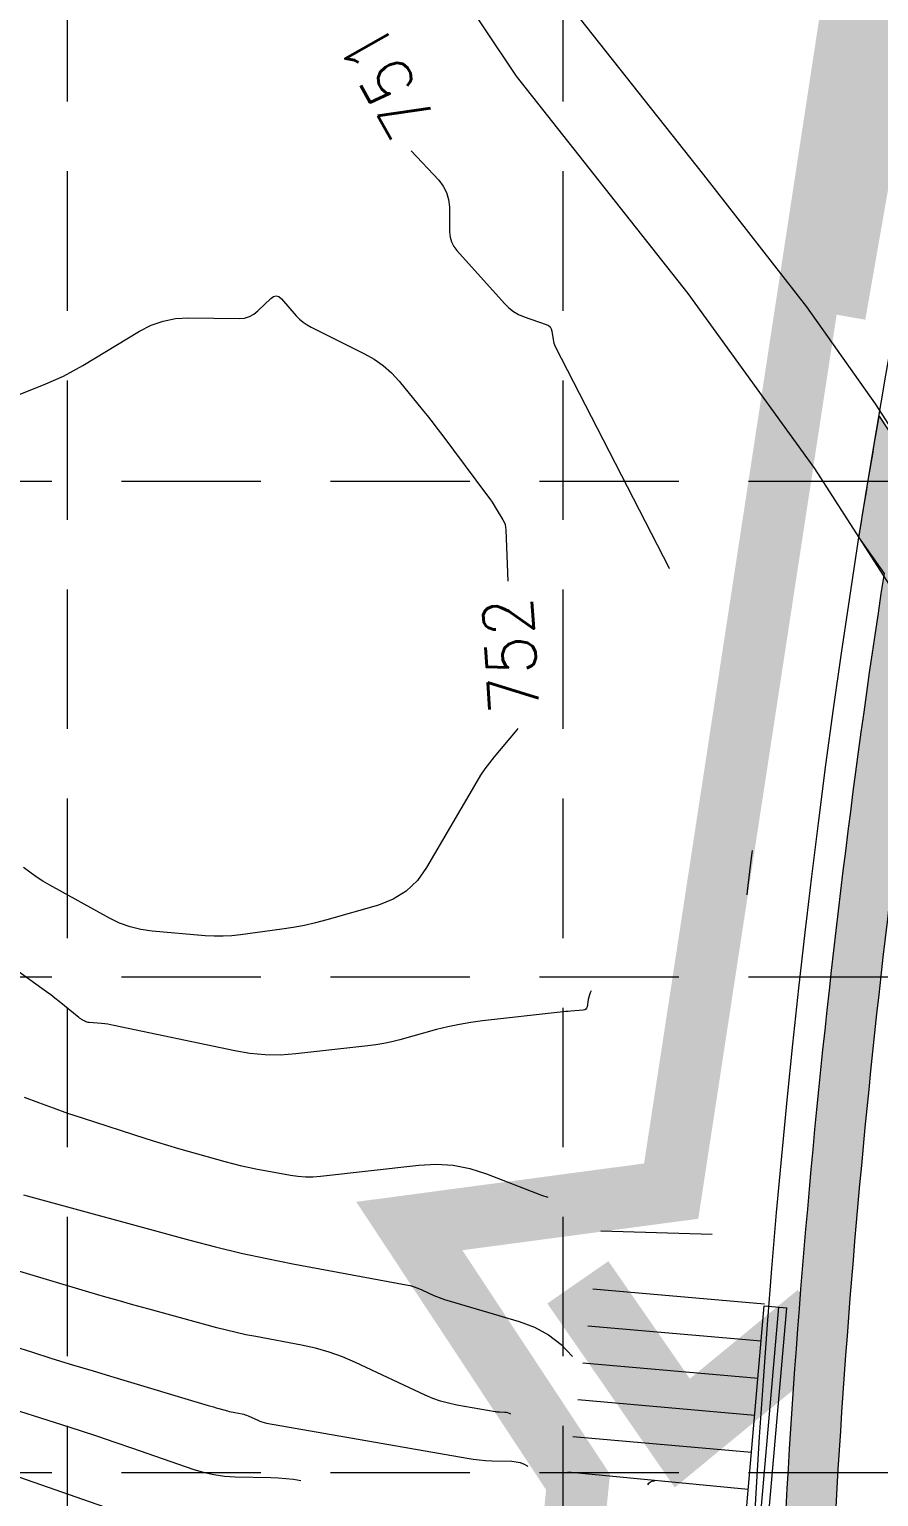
# Model space of a CAD drawing. Header units: feet. Extents: x 46644 to 49208, y 46045 to 47649.
# Drawn here: x 47842.7 to 47911.3, y 47364.9 to 47483.3 of the extents above; entities that cross this region are included whole.
import ezdxf
from ezdxf.enums import TextEntityAlignment as Align

# ---------------------------------------------------------------- set-up
doc = ezdxf.new("R2010")
doc.units = ezdxf.units.FT
doc.header["$MEASUREMENT"] = 0
for name, pattern in [('DGN Style 3', [33.544038077373976, 23.96002719812427, -9.584010879249709]), ('HIDDEN', [0.375, 0.25, -0.125]), ('R W Line', [250, 200, -10, 10, -10, 10, -10])]:
    doc.linetypes.add(name, pattern=pattern)
for name, color, linetype, lineweight in [('EC', 35, 'Continuous', 0), ('Level 15', 1, 'Continuous', 0), ('Level 4', 1, 'Continuous', 0), ('LIMITS OF DISTURBANCE', 1, 'HIDDEN', 0), ('PC', 35, 'Continuous', 0), ('STORM', 5, 'Continuous', 0)]:
    doc.layers.add(name, color=color, linetype=linetype, lineweight=lineweight)
doc.layers.add('GRID', color=254, linetype='HIDDEN')
doc.layers.add('SILT FENCE', color=200, linetype='Continuous')
doc.styles.add('Style-STANDARD', font='STANDARD.shx')

msp = doc.modelspace()

# ---------------------------------------------------------------- hatches: boundary and pattern name
at = {"layer": 'Level 15', "linetype": 'Continuous', "lineweight": 0}
h = msp.add_hatch(dxfattribs=at)
h.set_pattern_fill('CONCRT', style=0)
h.set_pattern_definition([(65.00897923001818, (47929.69646694977, 47394.20020629336), (-8.5075, -16.5926), [0.4925363057684174, -100.1936034689791]), (-37.17920141359816, (47929.90455182772, 47394.64662839862), (-42.5375, 33.1852), [0.4494666377262176, -95.65039364864465]), (-161.9928181565323, (47930.26266407348, 47394.3750112455), (-17.015, -8.2963), [0.5925672571046589, -26.24447058130069]), (81.66580035716234, (47932.20886694977, 47392.37330629336), (-8.5075, -49.7778), [1.024818349757654, -57.66912211312148]), (-47.00862293102423, (47932.35741111024, 47393.38730199473), (-76.56750000000001, 82.96300000000001), [0.9080981514674599, -123.8557406059626]), (-156.0941436475391, (47932.97663260106, 47392.72306785077), (-76.56750000000001, -33.1852), [0.826022007156684, -101.5380300252829]), (62.85448967122436, (47927.82816694977, 47396.58870629336), (0, -8.2963), [1.02484306725469, -17.62165609505457]), (-65.49845957792341, (47928.29575350952, 47397.50066359589), (-25.5225, 58.0741), [0.9248153588354219, -81.13100094257005]), (-174.93384404701, (47928.67929081473, 47396.6591277479), (-8.5075, 0), [0.8363439364636508, -93.11317921261892]), (-56.87299493509265, (47932.44581694977, 47395.93155629336), (-42.5375, 66.3704), [0.1281080110687852, -108.8432648018861]), (66.27539342179878, (47934.43496694977, 47397.47665629336), (-17.015, -41.4815), [0.1749289141337132, -63.26007007743245]), (66.27539342179878, (47931.66436694977, 47390.49690629336), (-17.015, -41.4815), [0.1749289141337132, -63.26007007743245]), (66.27539342179878, (47930.04816694977, 47392.55705629336), (-17.015, -41.4815), [0.1749289141337132, -63.26007007743245]), (-83.49976962636765, (47934.27071694977, 47392.11095629336), (0, -8.2963), [0.1607883080326427, -74.98901970995236]), (66.27539342179878, (47930.22576694977, 47397.06820629336), (-17.015, -41.4815), [0.1749289141337132, -63.26007007743245]), (66.27539342179878, (47927.34861694977, 47393.28525629336), (-17.015, -41.4815), [0.1749289141337132, -63.26007007743245]), (65.00897923001818, (47927.38416694977, 47391.42040629336), (-8.5075, -16.5926), [0.4925363057684174, -100.1936034689791]), (-37.17920141359816, (47927.59225182772, 47391.86682839862), (-42.5375, 33.1852), [0.4494666377262174, -95.65039364864465]), (-161.9928181565323, (47927.95036407348, 47391.59521124551), (-17.015, -8.2963), [0.5925672571046585, -26.24447058130069]), (65.00897923001818, (47934.31066694977, 47395.46975629336), (-8.5075, -16.5926), [0.4925363057684174, -100.1936034689791]), (-37.17920141359816, (47934.51875182772, 47395.91617839862), (-42.5375, 33.1852), [0.4494666377262183, -95.65039364864465]), (-161.9928181565323, (47934.87686407348, 47395.64456124551), (-17.015, -8.2963), [0.5925672571046581, -26.24447058130069]), (-56.87299493509265, (47927.04651694977, 47398.75270629336), (-42.5375, 66.3704), [0.1281080110687852, -108.8432648018861]), (-56.87299493509265, (47935.48296694977, 47398.79320629336), (-42.5375, 66.3704), [0.1281080110687852, -108.8432648018861])])
edge = h.paths.add_edge_path()
edge.add_arc((48696.02896707977, 47318.7436345302), 789.4999995962854, 171.5806415118915, 178.7182258844724)
edge.add_arc((47802.75254296772, 47338.73061534137), 103.9999999987692, 352.51658174927127, 358.7182258844722, ccw=False)
edge.add_arc((47978.48936333795, 47314.10783928449), 73.46268564496134, 171.3269300425046, 179.0647291774674)
edge.add_line((47905.03646485256, 47315.30695823829), (47901.03650427585, 47315.2891991607))
edge.add_arc((47978.48936333785, 47314.10783928435), 77.46186796117695, 171.3883572446057, 179.1261563795737, ccw=False)
edge.add_arc((47802.7525429677, 47338.73061534127), 99.99999999879299, 352.5165817493232, 358.718225884531)
edge.add_arc((48696.02896707983, 47318.74363453021), 793.4999995963392, 171.254795104916, 178.718225884473, ccw=False)
edge.add_line((47911.75400941254, 47439.38790557266), (47909.69966905668, 47442.33235995191))
edge.add_arc((48721.56377383201, 47311.00030679912), 822.4180401766367, 170.1224458060954, 170.811088613832, ccw=False)
edge.add_line((47911.33676166368, 47452.08050229355), (47913.30839892279, 47449.09224995557))
edge.add_arc((48696.02896707978, 47318.74363453015), 793.4999995962999, 167.2946338397692, 170.5451429600211, ccw=False)
edge.add_arc((47833.186879145, 47513.27841438766), 91.00000000000085, 347.2946338397812, 352.7212097235683)
edge.add_line((47923.45354757716, 47501.74894908528), (47927.52745811049, 47533.64447257133))
edge.add_arc((48035.64907194681, 47519.83445369265), 108.9999999999958, 163.1125217147889, 172.7212097235634, ccw=False)
edge.add_line((47931.34946883572, 47551.49819937868), (47937.53129162895, 47571.86097231875))
edge.add_line((47937.53129162895, 47571.86097231875), (47941.3588, 47570.69900000001))
edge.add_line((47941.3588, 47570.69900000001), (47935.17697720677, 47550.33622705992))
edge.add_arc((48035.64907194681, 47519.83445369262), 105.0000000000055, 163.1125217147744, 172.7212097235467)
edge.add_line((47931.49522375585, 47533.13768288771), (47927.42131322253, 47501.24215940166))
edge.add_arc((47833.18687914497, 47513.27841438774), 95.00000000004073, 347.29463383973746, 352.72120972352843, ccw=False)
edge.add_arc((48696.02896707976, 47318.74363453026), 789.4999995962596, 167.2946338397771, 170.8593218393056)
edge.add_line((47916.55461421002, 47444.16286184728), (47920.64007827864, 47437.95907182884))
edge.add_line((47920.64007827864, 47437.95907182884), (47919.1719577556, 47427.98390380154))
edge.add_line((47919.1719577556, 47427.98390380154), (47915.03747251837, 47434.3400652073))

# ---------------------------------------------------------------- linework, layer by layer
at = {"layer": 'EC', "color": 35, "linetype": 'DGN Style 3', "lineweight": 0}
for p, q in [((47873.56412855904, 47473.50882997148), (47875.79026458395, 47471.1275408388)), ((47875.79026458395, 47471.1275408388), (47876.16064177426, 47470.65471435738)), ((47876.16064177426, 47470.65471435738), (47876.42669957065, 47470.14020707521)), ((47876.42669957065, 47470.14020707521), (47876.58843797314, 47469.58401899227)), ((47876.58843797314, 47469.58401899227), (47876.64585698173, 47468.98615010858)), ((47876.64585698173, 47468.98615010858), (47876.66303739975, 47466.96503311397)), ((47876.66303739975, 47466.96503311397), (47876.70240455154, 47466.54576843284)), ((47876.70240455154, 47466.54576843284), (47876.81314297061, 47466.15416738717)), ((47876.81314297061, 47466.15416738717), (47876.99525265698, 47465.79022997693)), ((47876.99525265698, 47465.79022997693), (47877.24873361064, 47465.45395620214)), ((47877.24873361064, 47465.45395620214), (47881.08646214909, 47461.17460735959)), ((47861.20233563106, 47460.58601424901), (47862.23809049514, 47461.59726301257)), ((47862.23809049514, 47461.59726301257), (47862.45785243245, 47461.75771399166)), ((47862.45785243245, 47461.75771399166), (47862.67324330256, 47461.80567460167)), ((47862.67324330256, 47461.80567460167), (47862.88426310553, 47461.74114484261)), ((47862.88426310553, 47461.74114484261), (47863.09091184132, 47461.56412471446)), ((47863.09091184132, 47461.56412471446), (47864.28668964995, 47460.19990131678)), ((47854.55078860241, 47459.96151893052), (47855.59695088472, 47460.02025165852)), ((47855.59695088472, 47460.02025165852), (47859.68199359738, 47459.97639630391)), ((47860.10934237546, 47460.01092969386), (47860.5051823071, 47460.1240438147)), ((47860.5051823071, 47460.1240438147), (47860.86951339231, 47460.31573866641)), ((47860.86951339231, 47460.31573866641), (47861.20233563106, 47460.58601424901)), ((47864.28668964995, 47460.19990131678), (47864.55442325539, 47459.92250497195)), ((47881.08646214909, 47461.17460735959), (47881.43427849923, 47460.83172407463)), ((47881.43427849923, 47460.83172407463), (47881.81642039282, 47460.54048021078)), ((47881.81642039282, 47460.54048021078), (47882.23288782981, 47460.30087576807)), ((47882.23288782981, 47460.30087576807), (47882.68368081024, 47460.11291074649)), ((47882.68368081024, 47460.11291074649), (47884.47275726243, 47459.49300094423)), ((47847.05650613733, 47456.17988948552), (47851.64156637852, 47458.94329265322)), ((47851.64156637852, 47458.94329265322), (47852.57309634931, 47459.42303942787)), ((47852.57309634931, 47459.42303942787), (47853.54283709061, 47459.76244818696)), ((47853.54283709061, 47459.76244818696), (47854.55078860241, 47459.96151893052)), ((47859.68199359738, 47459.97639630391), (47860.10934237546, 47460.01092969386)), ((47864.55442325539, 47459.92250497195), (47864.84514786804, 47459.67498310788)), ((47864.84514786804, 47459.67498310788), (47865.15886348787, 47459.45733572458)), ((47865.15886348787, 47459.45733572458), (47865.49557011491, 47459.26956282204)), ((47865.49557011491, 47459.26956282204), (47869.80703449262, 47457.12949894812)), ((47884.47275726243, 47459.49300094423), (47884.64892731413, 47459.407289166)), ((47884.64892731413, 47459.407289166), (47884.78272041141, 47459.28692214716)), ((47884.78272041141, 47459.28692214716), (47884.87413655429, 47459.1318998877)), ((47884.87413655429, 47459.1318998877), (47884.92317574276, 47458.94222238762)), ((47884.92317574276, 47458.94222238762), (47885.01415473287, 47458.26600566101)), ((47885.01415473287, 47458.26600566101), (47885.03956896185, 47458.12296078358)), ((47885.03956896185, 47458.12296078358), (47885.07682065296, 47457.98363331985)), ((47885.07682065296, 47457.98363331985), (47885.12590980624, 47457.84802326981)), ((47885.12590980624, 47457.84802326981), (47885.18683642167, 47457.71613063346)), ((47885.18683642167, 47457.71613063346), (47894.37923730416, 47439.83419762566)), ((47869.80703449262, 47457.12949894812), (47870.59031469639, 47456.68862816216)), ((47870.59031469639, 47456.68862816216), (47871.3141423695, 47456.17311317135)), ((47844.70571247199, 47454.95474518263), (47845.50555209799, 47455.33032156544)), ((47845.50555209799, 47455.33032156544), (47846.28914998644, 47455.73870299973)), ((47846.28914998644, 47455.73870299973), (47847.05650613733, 47456.17988948552)), ((47871.3141423695, 47456.17311317135), (47871.97851751193, 47455.5829539757)), ((47871.97851751193, 47455.5829539757), (47872.58344012371, 47454.9181505752)), ((47840.04335402412, 47453.0889194253), (47843.88963110842, 47454.61197385131)), ((47843.88963110842, 47454.61197385131), (47844.70571247199, 47454.95474518263)), ((47872.58344012371, 47454.9181505752), (47874.46241485541, 47452.62454059901)), ((47874.46241485541, 47452.62454059901), (47874.86226008221, 47452.13086761561)), ((47874.86226008221, 47452.13086761561), (47875.25652087762, 47451.63282436951)), ((47875.25652087762, 47451.63282436951), (47875.64519724164, 47451.13041086066)), ((47875.64519724164, 47451.13041086066), (47876.02828917424, 47450.62362708912)), ((47876.02828917424, 47450.62362708912), (47879.73063673284, 47445.66864108389)), ((47879.73063673284, 47445.66864108389), (47879.91644704004, 47445.41326509595)), ((47879.91644704004, 47445.41326509595), (47880.09558849125, 47445.1534156492)), ((47880.09558849125, 47445.1534156492), (47880.26806108649, 47444.88909274362)), ((47880.26806108649, 47444.88909274362), (47880.43386482575, 47444.62029637921)), ((47880.43386482575, 47444.62029637921), (47880.96459790925, 47443.73492160608)), ((47880.96459790925, 47443.73492160608), (47881.0651831599, 47443.54128476455)), ((47881.0651831599, 47443.54128476455), (47881.13948187602, 47443.33982057129)), ((47881.13948187602, 47443.33982057129), (47881.18749405761, 47443.13052902632)), ((47881.18749405761, 47443.13052902632), (47881.20921970469, 47442.91341012961)), ((47881.20921970469, 47442.91341012961), (47881.370280736, 47438.76540749733)), ((47894.37923730416, 47439.83419762566), (47894.38032758216, 47439.83206906295)), ((47894.38032758216, 47439.83206906295), (47894.38141162013, 47439.82993733851)), ((47894.38141162013, 47439.82993733851), (47894.3824894181, 47439.82780245235)), ((47894.3824894181, 47439.82780245235), (47894.38356097606, 47439.82566440444)), ((47894.38356097606, 47439.82566440444), (47894.38705120672, 47439.81867495047)), ((47894.38540537666, 47439.80544506045), (47894.38526350948, 47439.80419155033)), ((47894.38526350948, 47439.80419155033), (47894.3852880356, 47439.80293027622)), ((47894.3852880356, 47439.80293027622), (47894.385478955, 47439.8016612381)), ((47894.38571363713, 47439.80669080658), (47894.38540537666, 47439.80544506045)), ((47894.38754043703, 47439.81248617253), (47894.38571363713, 47439.80669080658)), ((47894.38705120672, 47439.81867495047), (47894.38764271354, 47439.81716484675)), ((47894.3878873287, 47439.81407045778), (47894.38754043703, 47439.81248617253)), ((47894.38764271354, 47439.81716484675), (47894.38792142087, 47439.81563001585)), ((47894.38792142087, 47439.81563001585), (47894.3878873287, 47439.81407045778)), ((47882.1784404529, 47426.87388904088), (47882.10478144191, 47426.76431124603)), ((47882.10478144191, 47426.76431124603), (47880.25979843257, 47424.59221337381)), ((47880.25979843257, 47424.59221337381), (47879.8754288011, 47424.11899023729)), ((47879.51302691068, 47423.63021991582), (47879.17259276132, 47423.1259024094)), ((47879.8754288011, 47424.11899023729), (47879.51302691068, 47423.63021991582)), ((47878.85412635301, 47422.60603771805), (47874.80782428306, 47415.66260640806)), ((47879.17259276132, 47423.1259024094), (47878.85412635301, 47422.60603771805)), ((47842.78359042743, 47415.28643086133), (47842.27587927644, 47415.67898566412)), ((47843.30688043273, 47414.91699464657), (47842.78359042743, 47415.28643086133)), ((47874.80782428306, 47415.66260640806), (47874.06373687172, 47414.61373728937)), ((47843.84574929233, 47414.57067701989), (47843.30688043273, 47414.91699464657)), ((47844.40019700624, 47414.24747798125), (47843.84574929233, 47414.57067701989)), ((47849.20647681679, 47411.58342805771), (47844.40019700624, 47414.24747798125)), ((47874.06373687172, 47414.61373728937), (47873.16775220796, 47413.76017463434)), ((47872.11987029176, 47413.10191844296), (47870.92009112315, 47412.63896871525)), ((47873.16775220796, 47413.76017463434), (47872.11987029176, 47413.10191844296)), ((47843.76807517427, 47405.90465752496), (47835.97922613139, 47411.47383863666)), ((47850.02751151492, 47411.18213015013), (47849.20647681679, 47411.58342805771)), ((47870.92009112315, 47412.63896871525), (47866.75271366003, 47411.44566682865)), ((47850.87661375944, 47410.87285381848), (47850.02751151492, 47411.18213015013)), ((47851.75378355033, 47410.65559906271), (47850.87661375944, 47410.87285381848)), ((47852.65902088762, 47410.53036588285), (47851.75378355033, 47410.65559906271)), ((47856.94895273651, 47410.16066138726), (47852.65902088762, 47410.53036588285)), ((47863.12588975859, 47410.68356079111), (47859.80406570806, 47410.23117653002)), ((47864.04286812319, 47410.8252015222), (47863.12588975859, 47410.68356079111)), ((47864.95299822829, 47410.99943277214), (47864.04286812319, 47410.8252015222)), ((47865.85628007391, 47411.20625454096), (47864.95299822829, 47410.99943277214)), ((47866.75271366003, 47411.44566682865), (47865.85628007391, 47411.20625454096)), ((47857.66420008201, 47410.11880714883), (47856.94895273651, 47410.16066138726)), ((47858.37846802578, 47410.11660825981), (47857.66420008201, 47410.11880714883)), ((47859.0917565678, 47410.15406472021), (47858.37846802578, 47410.11660825981)), ((47859.80406570806, 47410.23117653002), (47859.0917565678, 47410.15406472021)), ((47844.12246291934, 47405.64728860877), (47843.76807517427, 47405.90465752496)), ((47844.47293416464, 47405.38477072845), (47844.12246291934, 47405.64728860877)), ((47888.01427826841, 47405.55667932005), (47887.94539029435, 47405.38622315451)), ((47888.09893614802, 47405.72158219643), (47888.01427826841, 47405.55667932005)), ((47844.81948891017, 47405.11710388399), (47844.47293416464, 47405.38477072845)), ((47845.16212715593, 47404.84428807539), (47844.81948891017, 47405.11710388399)), ((47846.75196713667, 47403.55913338561), (47845.16212715593, 47404.84428807539)), ((47887.75867757645, 47404.42647562053), (47887.72434173378, 47404.31235885226)), ((47887.85492406294, 47405.02865095599), (47887.75867757645, 47404.42647562053)), ((47887.89227222586, 47405.21021369984), (47887.85492406294, 47405.02865095599)), ((47887.94539029435, 47405.38622315451), (47887.89227222586, 47405.21021369984)), ((47846.80372871461, 47403.519112094), (47846.75196713667, 47403.55913338561)), ((47846.85707856982, 47403.48144776186), (47846.80372871461, 47403.519112094)), ((47846.91201670232, 47403.44614038916), (47846.85707856982, 47403.48144776186)), ((47846.96854311208, 47403.41318997593), (47846.91201670232, 47403.44614038916)), ((47847.23603900459, 47403.26492095289), (47846.96854311208, 47403.41318997593)), ((47847.31934951124, 47403.22420119759), (47847.23603900459, 47403.26492095289)), ((47847.40550803579, 47403.19281888458), (47847.31934951124, 47403.22420119759)), ((47847.49451457822, 47403.17077401387), (47847.40550803579, 47403.19281888458)), ((47879.31610008139, 47403.29312041248), (47878.38099441636, 47403.16990939892)), ((47885.58087311577, 47403.99360709024), (47879.31610008139, 47403.29312041248)), ((47885.79684275373, 47404.01673725707), (47885.58087311577, 47403.99360709024)), ((47886.01299978337, 47404.03785203531), (47885.79684275373, 47404.01673725707)), ((47886.22934420469, 47404.05695142497), (47886.01299978337, 47404.03785203531)), ((47886.44587601769, 47404.07403542603), (47886.22934420469, 47404.05695142497)), ((47887.45679505898, 47404.14905819093), (47886.44587601769, 47404.07403542603)), ((47887.57340047505, 47404.17365013746), (47887.45679505898, 47404.14905819093)), ((47887.66258269998, 47404.22808369124), (47887.57340047505, 47404.17365013746)), ((47887.72434173378, 47404.31235885226), (47887.66258269998, 47404.22808369124)), ((47847.58636913855, 47403.15806658543), (47847.49451457822, 47403.17077401387)), ((47848.57932830587, 47403.07249378824), (47847.58636913855, 47403.15806658543)), ((47848.83151400898, 47403.04687930683), (47848.57932830587, 47403.07249378824)), ((47849.08256413008, 47403.01360023907), (47848.83151400898, 47403.04687930683)), ((47849.33247866914, 47402.97265658496), (47849.08256413008, 47403.01360023907)), ((47849.58125762619, 47402.92404834449), (47849.33247866914, 47402.97265658496)), ((47859.32332429018, 47400.86580421795), (47849.58125762619, 47402.92404834449)), ((47875.61786248849, 47402.58115116232), (47872.6435699719, 47401.7611066169)), ((47876.53187561991, 47402.81392477384), (47875.61786248849, 47402.58115116232)), ((47877.45291959587, 47403.01017751938), (47876.53187561991, 47402.81392477384)), ((47878.38099441636, 47403.16990939892), (47877.45291959587, 47403.01017751938)), ((47860.54902714743, 47400.65683015964), (47859.32332429018, 47400.86580421795)), ((47870.05461495358, 47401.2644257295), (47864.25529372231, 47400.62356679522)), ((47870.70927147679, 47401.34993074437), (47870.05461495358, 47401.2644257295)), ((47871.35898282092, 47401.4612125639), (47870.70927147679, 47401.34993074437)), ((47872.00374898596, 47401.59827118808), (47871.35898282092, 47401.4612125639)), ((47872.6435699719, 47401.7611066169), (47872.00374898596, 47401.59827118808)), ((47861.77958967185, 47400.54679923642), (47860.54902714743, 47400.65683015964)), ((47863.01501186349, 47400.53571144828), (47861.77958967185, 47400.54679923642)), ((47864.25529372231, 47400.62356679522), (47863.01501186349, 47400.53571144828)), ((47842.33184212659, 47397.14451317104), (47843.4918800711, 47396.69239529099)), ((47843.4918800711, 47396.69239529099), (47844.65901967241, 47396.25995007251)), ((47844.65901967241, 47396.25995007251), (47845.83326093049, 47395.84717751564)), ((47845.83326093049, 47395.84717751564), (47847.01460384536, 47395.45407762034)), ((47847.01460384536, 47395.45407762034), (47852.14898385352, 47393.79332044731)), ((47852.14898385352, 47393.79332044731), (47853.02137608384, 47393.51604227982)), ((47853.02137608384, 47393.51604227982), (47853.89645933361, 47393.24770213771)), ((47853.89645933361, 47393.24770213771), (47854.77423360285, 47392.98830002096)), ((47854.77423360285, 47392.98830002096), (47855.65469889155, 47392.73783592958)), ((47855.65469889155, 47392.73783592958), (47858.53528083311, 47391.93425200586)), ((47858.53528083311, 47391.93425200586), (47859.15417945876, 47391.76912507083)), ((47859.15417945876, 47391.76912507083), (47859.77634021792, 47391.61813737586)), ((47859.77634021792, 47391.61813737586), (47860.40176311057, 47391.48128892097)), ((47860.40176311057, 47391.48128892097), (47861.03044813672, 47391.35857970615)), ((47861.03044813672, 47391.35857970615), (47863.82967855427, 47390.84502488055)), ((47866.24139578584, 47390.7612833808), (47874.18489072043, 47391.65491431912)), ((47874.18489072043, 47391.65491431912), (47875.582620275, 47391.72943146553)), ((47875.582620275, 47391.72943146553), (47876.95853593893, 47391.63604403401)), ((47876.95853593893, 47391.63604403401), (47878.31263771222, 47391.37475202458)), ((47878.31263771222, 47391.37475202458), (47879.64492559485, 47390.94555543723)), ((47863.82967855427, 47390.84502488055), (47864.43028719835, 47390.75725543984)), ((47864.43028719835, 47390.75725543984), (47865.03244295165, 47390.71404204298)), ((47865.03244295165, 47390.71404204298), (47865.63614581414, 47390.71538468996)), ((47865.63614581414, 47390.71538468996), (47866.24139578584, 47390.7612833808)), ((47879.64492559485, 47390.94555543723), (47884.08930397483, 47389.21961274564)), ((47842.29054123113, 47389.25214947124), (47855.70754412328, 47385.59228649527)), ((47884.08930397483, 47389.21961274564), (47884.58247567901, 47389.06597955752)), ((47855.70754412328, 47385.59228649527), (47857.77125968208, 47385.05223029562)), ((47857.77125968208, 47385.05223029562), (47859.84482787641, 47384.5552464465)), ((47859.84482787641, 47384.5552464465), (47861.92824870627, 47384.10133494794)), ((47847.54545090607, 47381.40778079789), (47839.56643382247, 47383.79429772357)), ((47861.92824870627, 47384.10133494794), (47864.02152217165, 47383.6904957999)), ((47864.02152217165, 47383.6904957999), (47873.16255093225, 47381.99445631921)), ((47873.16255093225, 47381.99445631921), (47873.48462672936, 47381.9241081185)), ((47873.48462672936, 47381.9241081185), (47873.80028389324, 47381.8337712419)), ((47848.73166456167, 47381.05691197493), (47847.54545090607, 47381.40778079789)), ((47849.91994654341, 47380.71327777402), (47848.73166456167, 47381.05691197493)), ((47851.11029685131, 47380.37687819512), (47849.91994654341, 47380.71327777402)), ((47873.80028389324, 47381.8337712419), (47874.10952242392, 47381.72344568941)), ((47874.10952242392, 47381.72344568941), (47874.4123423214, 47381.59313146103)), ((47874.4123423214, 47381.59313146103), (47875.39107021888, 47381.13479014434)), ((47875.39107021888, 47381.13479014434), (47875.60234750976, 47381.04066217473)), ((47875.60234750976, 47381.04066217473), (47875.81672456919, 47380.95471025878)), ((47875.81672456919, 47380.95471025878), (47876.03420139718, 47380.8769343965)), ((47876.03420139718, 47380.8769343965), (47876.25477799372, 47380.80733458786)), ((47876.25477799372, 47380.80733458786), (47882.27214804246, 47379.03263112949)), ((47852.30271548535, 47380.04771323828), (47851.11029685131, 47380.37687819512)), ((47857.8721618719, 47378.52849089103), (47852.30271548535, 47380.04771323828)), ((47835.18272724884, 47379.01591873349), (47842.91476496364, 47376.57628938151)), ((47858.65318862839, 47378.3241030624), (47857.8721618719, 47378.52849089103)), ((47859.43794417976, 47378.13601624878), (47858.65318862839, 47378.3241030624)), ((47882.27214804246, 47379.03263112949), (47883.50857383318, 47378.57127378631)), ((47883.50857383318, 47378.57127378631), (47884.63897832728, 47377.94778895321)), ((47860.22642852597, 47377.96423045012), (47859.43794417976, 47378.13601624878)), ((47861.01864166705, 47377.80874566644), (47860.22642852597, 47377.96423045012)), ((47864.72433684676, 47377.12118571091), (47861.01864166705, 47377.80874566644)), ((47884.63897832728, 47377.94778895321), (47885.66336152476, 47377.16217663018)), ((47885.66336152476, 47377.16217663018), (47886.58172342566, 47376.21443681723)), ((47842.91476496364, 47376.57628938151), (47844.57258741552, 47376.05662670748)), ((47844.57258741552, 47376.05662670748), (47846.23232432194, 47375.54319412194)), ((47865.84754118745, 47376.87585400605), (47864.72433684676, 47377.12118571091)), ((47866.94836124237, 47376.56081396629), (47865.84754118745, 47376.87585400605)), ((47868.02679701152, 47376.17606559164), (47866.94836124237, 47376.56081396629)), ((47869.08284849489, 47375.72160888209), (47868.02679701152, 47376.17606559164)), ((47846.23232432194, 47375.54319412194), (47847.89397568293, 47375.03599162491)), ((47847.89397568293, 47375.03599162491), (47849.55754149846, 47374.53501921638)), ((47874.69599870199, 47373.09295319214), (47869.08284849489, 47375.72160888209)), ((47833.5075755744, 47374.45537695676), (47845.42743262791, 47370.69439774122)), ((47849.55754149846, 47374.53501921638), (47857.178735251, 47372.25552693132)), ((47875.31176691394, 47372.82886542586), (47874.69599870199, 47373.09295319214)), ((47875.94088487323, 47372.60708273431), (47875.31176691394, 47372.82886542586)), ((47876.58335257982, 47372.42760511749), (47875.94088487323, 47372.60708273431)), ((47877.23917003372, 47372.29043257537), (47876.58335257982, 47372.42760511749)), ((47857.178735251, 47372.25552693132), (47857.39205927685, 47372.19242805407)), ((47857.39205927685, 47372.19242805407), (47857.60575526238, 47372.13063022295)), ((47857.60575526238, 47372.13063022295), (47857.81982320761, 47372.07013343797)), ((47857.81982320761, 47372.07013343797), (47858.03426311252, 47372.01093769913)), ((47858.03426311252, 47372.01093769913), (47858.73537433606, 47371.81968999428)), ((47858.73537433606, 47371.81968999428), (47858.88597194858, 47371.78027992445)), ((47858.88597194858, 47371.78027992445), (47859.03728854748, 47371.74401301701)), ((47859.03728854748, 47371.74401301701), (47859.18932413278, 47371.71088927198)), ((47859.18932413278, 47371.71088927198), (47859.34207870445, 47371.68090868936)), ((47859.34207870445, 47371.68090868936), (47859.92382053907, 47371.57297148175)), ((47859.92382053907, 47371.57297148175), (47860.04724959771, 47371.5460119515)), ((47860.04724959771, 47371.5460119515), (47860.16821884454, 47371.51139216406)), ((47860.16821884454, 47371.51139216406), (47860.28672827953, 47371.46911211939)), ((47860.28672827953, 47371.46911211939), (47860.4027779027, 47371.4191718175)), ((47860.4027779027, 47371.4191718175), (47861.18112867107, 47371.05466773324)), ((47880.3308008957, 47371.74900588656), (47877.23917003372, 47372.29043257537)), ((47880.42134147014, 47371.73482020643), (47880.3308008957, 47371.74900588656)), ((47880.51221597294, 47371.72391680568), (47880.42134147014, 47371.73482020643)), ((47880.60342440411, 47371.7162956843), (47880.51221597294, 47371.72391680568)), ((47880.69496676365, 47371.7119568423), (47880.60342440411, 47371.7162956843)), ((47881.12294360768, 47371.69936756478), (47880.69496676365, 47371.7119568423)), ((47881.25151987826, 47371.68738646893), (47881.12294360768, 47371.69936756478)), ((47881.37522205079, 47371.65915090233), (47881.25151987826, 47371.68738646893)), ((47881.49405012529, 47371.61466086498), (47881.37522205079, 47371.65915090233)), ((47881.60800410173, 47371.55391635686), (47881.49405012529, 47371.61466086498)), ((47845.42743262791, 47370.69439774122), (47846.84160439184, 47370.24225430873)), ((47846.84160439184, 47370.24225430873), (47848.2522016567, 47369.77935694469)), ((47861.18112867107, 47371.05466773324), (47861.34974591767, 47370.98235196387)), ((47861.34974591767, 47370.98235196387), (47861.52201875673, 47370.92162069182)), ((47861.52201875673, 47370.92162069182), (47861.69794718826, 47370.87247391713)), ((47861.69794718826, 47370.87247391713), (47861.87753121225, 47370.83491163978)), ((47861.87753121225, 47370.83491163978), (47878.07682456513, 47367.99798506193)), ((47848.2522016567, 47369.77935694469), (47849.65922442249, 47369.30570564911)), ((47849.65922442249, 47369.30570564911), (47851.06267268922, 47368.821300422)), ((47836.41643483823, 47368.40892889769), (47852.27729636717, 47362.86667050178)), ((47851.06267268922, 47368.821300422), (47855.94636034568, 47367.114794198)), ((47878.07682456513, 47367.99798506193), (47878.57051663097, 47367.92063457274)), ((47878.57051663097, 47367.92063457274), (47879.06602951345, 47367.86118142177)), ((47879.06602951345, 47367.86118142177), (47879.5633632126, 47367.81962560902)), ((47879.5633632126, 47367.81962560902), (47880.06251772839, 47367.79596713449)), ((47880.06251772839, 47367.79596713449), (47881.69606314717, 47367.74791510342)), ((47881.69606314717, 47367.74791510342), (47882.03959721096, 47367.7159036403)), ((47882.03959721096, 47367.7159036403), (47882.37010850856, 47367.64046297856)), ((47855.94636034568, 47367.114794198), (47856.78117675365, 47366.85911816775)), ((47856.78117675365, 47366.85911816775), (47857.62822888712, 47366.67123408646)), ((47857.62822888712, 47366.67123408646), (47858.48751674607, 47366.55114195415)), ((47858.48751674607, 47366.55114195415), (47859.35904033054, 47366.49884177079)), ((47859.35904033054, 47366.49884177079), (47862.22600239144, 47366.43872135518)), ((47882.37010850856, 47367.64046297856), (47882.68759703998, 47367.52159311818)), ((47882.68759703998, 47367.52159311818), (47882.99206280522, 47367.35929405918)), ((47862.22600239144, 47366.43872135518), (47862.83921684344, 47366.41419886508)), ((47862.83921684344, 47366.41419886508), (47863.45016217335, 47366.36639728722)), ((47863.45016217335, 47366.36639728722), (47864.05883838116, 47366.29531662159)), ((47864.05883838116, 47366.29531662159), (47864.66524546687, 47366.20095686818))]:
    msp.add_line(p, q, dxfattribs=at)
at = {"layer": 'GRID', "color": 252, "linetype": 'HIDDEN', "lineweight": 0, "ltscale": 45}
for p, q in [((47845.80286426871, 47606.85321044723), (47845.80286426871, 46206.67654472881)), ((47885.80286426867, 47606.85321044723), (47885.80286426867, 46206.67654472881)), ((46685.80286426976, 47446.85321044738), (49165.80286426751, 47446.85321044738)), ((46685.80286426976, 47406.85321044741), (49165.80286426751, 47406.85321044741)), ((46685.80286426976, 47366.85321044745), (49165.80286426751, 47366.85321044745))]:
    msp.add_line(p, q, dxfattribs=at)
at = {"layer": 'Level 15', "color": 7, "linetype": 'Continuous', "lineweight": 0, "flags": 128}
msp.add_lwpolyline([(47915.03747251837, 47434.3400652073, 0.03115365985363493), (47906.72651963102, 47336.40420682958, -0.02706638390829969), (47905.86673283948, 47325.18573266066, 0.03377535251001875), (47905.03646485256, 47315.30695823829), (47901.03650427585, 47315.2891991607, -0.0337753525100398), (47901.90080245976, 47325.70668968683, 0.02706638390832746), (47902.72752052854, 47336.49368408004, -0.03257687691886303), (47911.75400941254, 47439.38790557266), (47909.69966905668, 47442.33235995191, -0.003004780134336123), (47911.33676166368, 47452.08050229355), (47913.30839892279, 47449.09224995557, -0.01418397271505887), (47921.95864854908, 47493.26409559162, 0.02368233001440933), (47923.45354757716, 47501.74894908528), (47927.52745811049, 47533.64447257133, -0.04195039328293695), (47931.34946883572, 47551.49819937868), (47937.53129162895, 47571.86097231875), (47941.3588, 47570.69900000001), (47935.17697720677, 47550.33622705992, 0.0419503932829268), (47931.49522375585, 47533.13768288771), (47927.42131322253, 47501.24215940166, -0.02368233001442665), (47925.86070434705, 47492.38434531487, 0.01555514000365458), (47916.55461421002, 47444.16286184728), (47920.64007827864, 47437.95907182884), (47919.1719577556, 47427.98390380154)], format="xyb", close=True, dxfattribs=at)
for points in [[(47852.24670000305, 47549.48529999695), (47851.79329999695, 47547.2215999939), (47851.69080001221, 47546.4165999939), (47850.43810000916, 47541.2955999939), (47850.1814000061, 47538.47880001221), (47852.70629999695, 47527.53449998474), (47855.42910000915, 47520.10229999695), (47859.0924000061, 47512.94289999084), (47861.53870000305, 47509.72870000305), (47866.84080001221, 47504.6264000061), (47868.4325999939, 47502.57180001221), (47868.86550001526, 47501.9781999878), (47876.92389999084, 47487.20189999084), (47882.04889999084, 47479.5154000061), (47895.8904000061, 47461.9954000061), (47906.11070000305, 47447.868), (47917.45389999084, 47430.2444000061)], [(48050.0915999939, 47368.6464000061), (48043.29270000305, 47369.14329999695), (48038.01889999084, 47369.10289999084), (48030.44229999695, 47369.691), (48013.79849998474, 47371.5545999939), (48001.3804000061, 47374.47410000916), (47986.45610000916, 47378.8974000061), (47967.84280001221, 47386.20980001221), (47955.96080001221, 47393.5585999939), (47947.60870000305, 47401.09780001221), (47939.86689999084, 47410.30229999695), (47927.50589999084, 47427.53329999695), (47919.98729999694, 47439.195), (47911.04310000916, 47453.07710000916), (47905.50380001221, 47460.90849998474), (47897.18649998474, 47471.55389999085), (47886.13010000916, 47485.51689999084), (47874.22810000915, 47506.26189999084), (47866.11370000305, 47520.91389999085), (47860.92280001221, 47535.36980001221), (47859.64519998779, 47549.1734000061)]]:
    msp.add_lwpolyline(points, dxfattribs=at)
at = {"layer": 'Level 4', "color": 7, "linetype": 'R W Line', "lineweight": 0}
msp.add_arc((48696.02900236295, 47318.74370732317), 796, 169.786790028228, 180.2543808843029, dxfattribs=at)
at = {"layer": 'LIMITS OF DISTURBANCE', "color": 1, "linetype": 'HIDDEN', "lineweight": 0, "ltscale": 100, "const_width": 5}
msp.add_lwpolyline([(48545.89614974925, 46901.99243198973), (48530.75186404965, 46965.75208575441), (48438.15489524521, 47091.41131875476), (48057.33849540452, 47332.04224139078), (48057.38134994511, 47364.09094812371), (47988.17864427407, 47367.05475961461), (47993.61539358402, 47462.00280851876), (48019.23866142731, 47548.290481674), (47922.55048805007, 47572.55346875107), (47894.54916361805, 47389.55148206562), (47873.41294930331, 47386.73445523027), (47887.0340924782, 47366.07650139479), (47882.9397224787, 47325.90572845035), (47684.60433099532, 47325.11192315263)], dxfattribs=at)
at = {"layer": 'PC', "color": 35, "linetype": 'Continuous', "lineweight": 0}
for p, q in [((47888.87570734276, 47386.3562044299), (47897.86393431959, 47386.07505241001)), ((47888.23352305656, 47381.65742205518), (47902.07960435025, 47380.44530719067)), ((47887.82680996801, 47378.68155308253), (47901.81797867295, 47377.45673696312)), ((47887.42009687946, 47375.70568410988), (47901.55635299565, 47374.46816673558)), ((47887.01338379092, 47372.72981513723), (47901.29472731835, 47371.47959650803)), ((47886.60667070236, 47369.75394616457), (47901.03310164103, 47368.49102628048)), ((47886.21715718457, 47366.90392430725), (47900.77147596374, 47365.50245605293))]:
    msp.add_line(p, q, dxfattribs=at)
at = {"layer": 'PC', "color": 35, "linetype": 'Continuous', "lineweight": 0, "flags": 128}
msp.add_lwpolyline([(47901.09162910167, 47417.05000629398), (47901.04349999999, 47416.66966666655), (47900.876, 47415.346), (47900.68599999999, 47413.77016666668), (47900.64799999999, 47413.455)], dxfattribs=at)
at = {"layer": 'PC', "color": 35, "linetype": 'Continuous', "lineweight": 0, "extrusion": (0, 0, -1)}
msp.add_arc((-47893.1468749978, 47365.66801729266), 0.5, 20.05959689565064, 95.00303771991179, dxfattribs=at)
at = {"layer": 'SILT FENCE', "linetype": 'Continuous', "lineweight": 0, "const_width": 6}
for points in [[(47929.05162016048, 47568.08524886679), (47914.52490694408, 47501.93490235635), (47907.26155558514, 47460.38926033906)], [(47906.66746448898, 47379.26024019368), (47895.44581991194, 47370.02473787755), (47887.01788379119, 47382.19176893873)]]:
    msp.add_lwpolyline(points, dxfattribs=at)
at = {"layer": 'STORM', "color": 5, "linetype": 'Continuous', "lineweight": 0}
for p, q in [((47897.0000267307, 47322.42090148713), (47902.0653030079, 47380.28194185746)), ((47903.22088349247, 47380.18077993483), (47898.16451656789, 47322.42151160407)), ((47898.81973327702, 47322.26160056581), (47903.88500954292, 47380.12264093714)), ((47902.0653030079, 47380.28194185746), (47903.88500954292, 47380.12264093714))]:
    msp.add_line(p, q, dxfattribs=at)

# ---------------------------------------------------------------- texts
at = {"layer": 'EC', "color": 35, "linetype": 'DGN Style 3', "lineweight": 0, "style": 'Style-STANDARD'}
for s, height, rotation, p in [('751', 4, 119.5565327493325, (47871.6151577377, 47479.07517474049)), ('752', 3.999999999999999, 93.8879012559675, (47881.60307676369, 47432.76992536414))]:
    msp.add_text(s, height=height, rotation=rotation, dxfattribs=at).set_placement(p, align=Align.MIDDLE_CENTER)

doc.saveas('drawing.dxf')
